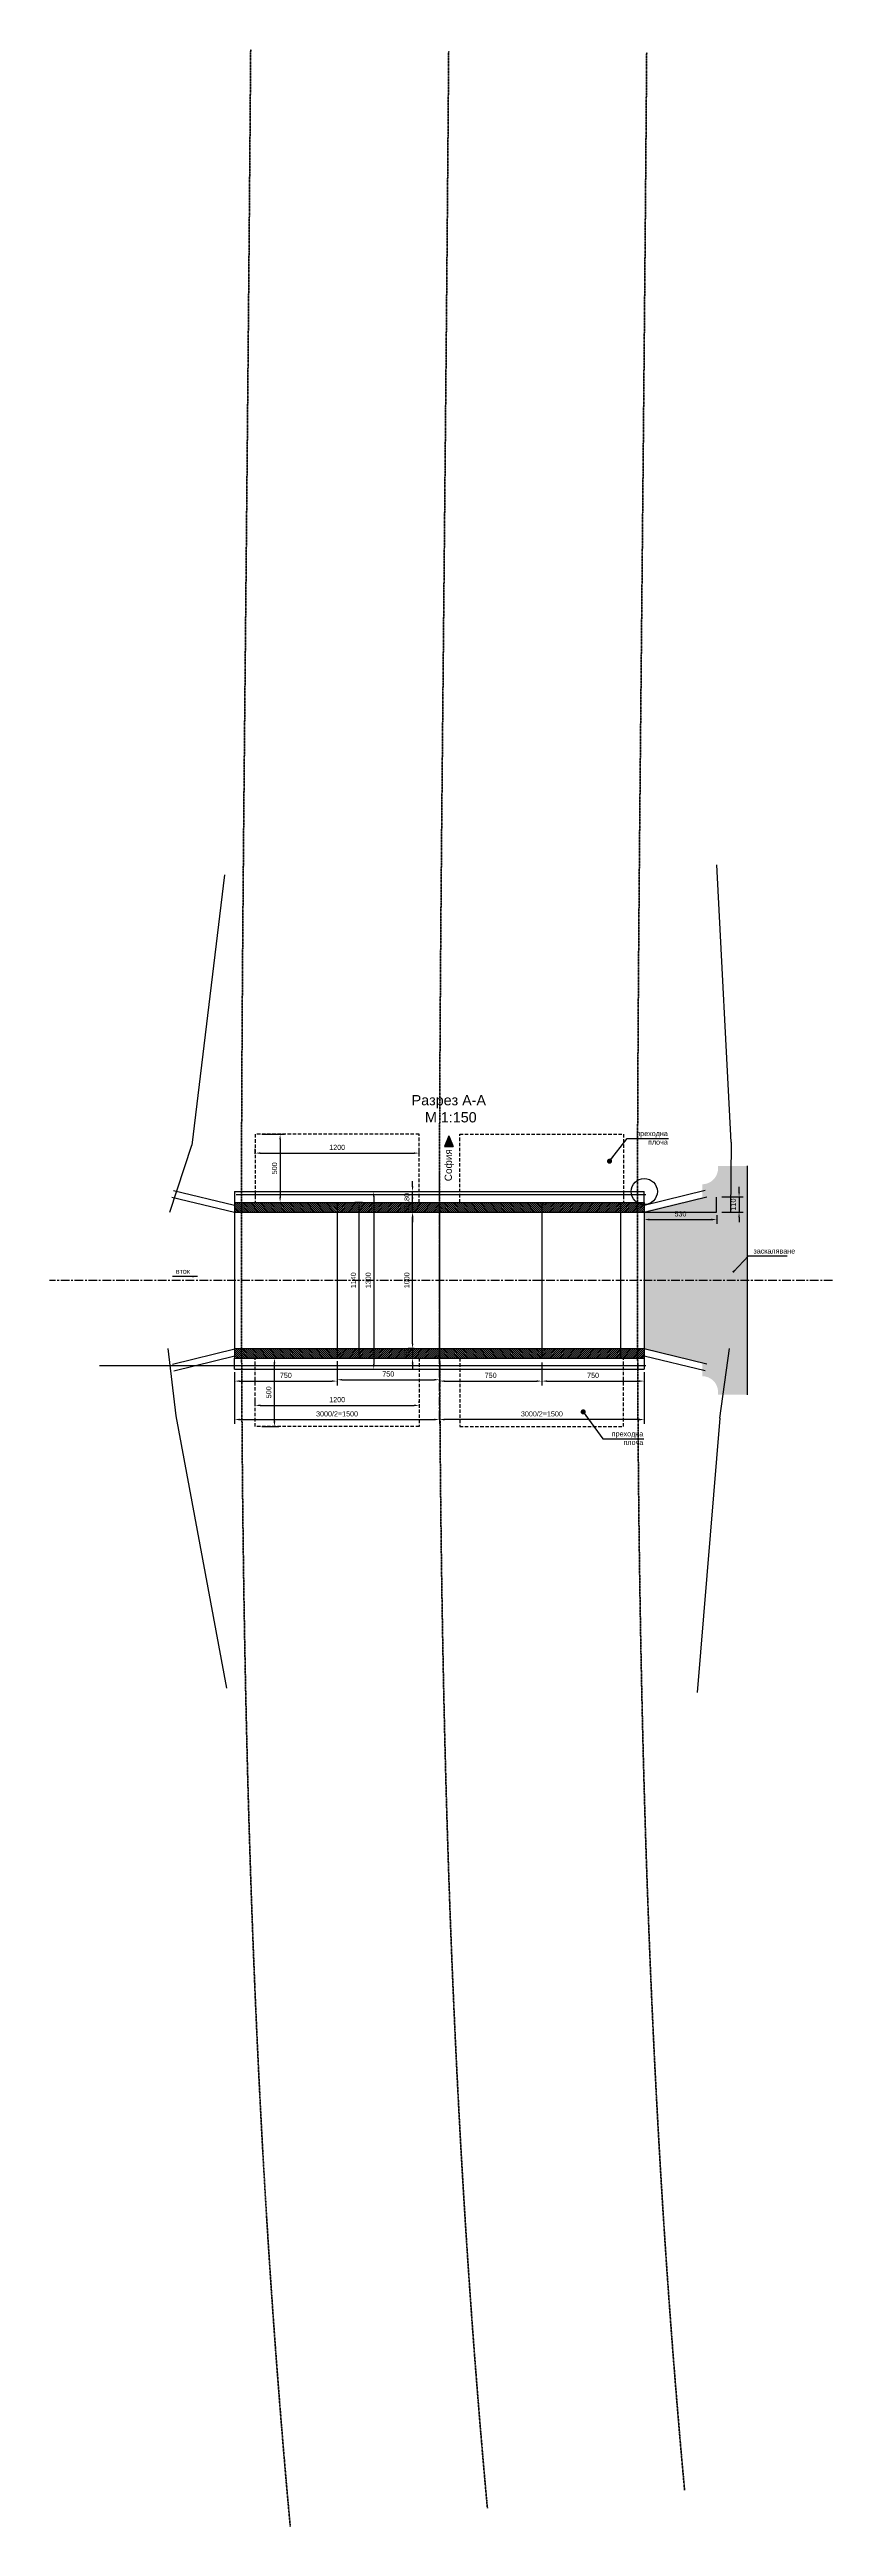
# Model space of a CAD drawing. Header units: centimetres. Extents: x 8495135 to 959133560, y 4530079 to 463453963.
# Drawn here: x 958963246 to 958968980, y 463361838 to 463379971 of the extents above; entities that cross this region are included whole.
import ezdxf
from ezdxf.enums import TextEntityAlignment as Align

# ---------------------------------------------------------------- set-up
doc = ezdxf.new("R2010")
doc.units = ezdxf.units.CM
doc.header["$LTSCALE"] = 0.1
for name, pattern in [('CENTER', [50.8, 31.75, -6.35, 6.35, -6.35]), ('DASHED', [0.75, 0.5, -0.25]), ('LTYPE001', [5, 3, -1, 0, -1])]:
    doc.linetypes.add(name, pattern=pattern)
for name, color, linetype in [('20_AXIS_0_LONG_AXES', 7, 'Continuous'), ('br_dimension', 1, 'Continuous'), ('br_hatch_dark', 8, 'Continuous'), ('br_hatch_tumen', 8, 'Continuous'), ('br_view_yellow', 2, 'Continuous'), ('hatch', 253, 'Continuous'), ('Kustendilska voda', 12, 'Continuous')]:
    doc.layers.add(name, color=color, linetype=linetype)
doc.layers.add('golemi syoryjenia', color=161, linetype='Continuous', lineweight=35)
doc.layers.add('niv', color=253, linetype='Continuous', lineweight=15)
doc.styles.add('1-200 cm', font='arial.ttf', dxfattribs={"height": 50})
doc.styles.add('MM 1 to 150', font='arial.ttf', dxfattribs={"height": 37.5})
doc.styles.add('MM_ARIAL', font='arial.ttf')
doc.dimstyles.new('MM DIM 1 to 150', dxfattribs={"dimscale": 15, "dimtxt": 2.5, "dimasz": 2.5, "dimexe": 2.1, "dimexo": 1.5, "dimgap": 1.5, "dimtad": 1, "dimdec": 0, "dimdsep": 46, "dimtxsty": 'MM_ARIAL', "dimcen": 3, "dimclrd": 1, "dimclre": 1, "dimclrt": 7, "dimaunit": 2, "dimadec": 1, "dimazin": 0, "dimtp": 100, "dimtm": 3, "dimtfac": 1, "dimtdec": 0, "dimtix": 1, "dimtmove": 0, "dimatfit": 3, "dimfxl": 0, "dimtolj": 1, "dimtzin": 0, "dimarcsym": 0})

# ---------------------------------------------------------------- blocks, each defined once
blk = doc.blocks.new('*D244')
at = {"layer": 'br_dimension', "color": 1, "lineweight": -2, "transparency": 16777216}
for p, q in [((958967602, 463370288), (958967602, 463369910)), ((958966102, 463370047), (958966102, 463369910)), ((958967564, 463369942), (958966139, 463369942))]:
    blk.add_line(p, q, dxfattribs=at)
at = {"layer": 'br_dimension', "color": 1, "transparency": 16777216}
for points in [[(958966139, 463369948), (958966139, 463369935), (958966102, 463369942)], [(958967564, 463369948), (958967564, 463369935), (958967602, 463369942)]]:
    blk.add_solid(points, dxfattribs=at)
at = {"layer": 'br_dimension', "color": 7, "transparency": 16777216, "insert": (958966852, 463369983), "char_height": 37.5, "attachment_point": 5, "style": 'MM_ARIAL'}
blk.add_mtext('\\A1;3000/2=1500', dxfattribs=at)
blk = doc.blocks.new('*D245')
at = {"layer": 'br_dimension', "color": 1, "lineweight": -2, "transparency": 16777216}
for p, q in [((958964602, 463370288), (958964602, 463369910)), ((958964639, 463369942), (958966064, 463369942)), ((958966102, 463369964), (958966102, 463369973))]:
    blk.add_line(p, q, dxfattribs=at)
at = {"layer": 'br_dimension', "color": 1, "transparency": 16777216}
for points in [[(958964639, 463369948), (958964639, 463369935), (958964602, 463369942)], [(958966064, 463369948), (958966064, 463369935), (958966102, 463369942)]]:
    blk.add_solid(points, dxfattribs=at)
at = {"layer": 'br_dimension', "color": 7, "transparency": 16777216, "insert": (958965352, 463369983), "char_height": 37.5, "attachment_point": 5, "style": 'MM_ARIAL'}
blk.add_mtext('\\A1;3000/2=1500', dxfattribs=at)
blk = doc.blocks.new('*D257')
at = {"layer": 'br_dimension', "color": 1, "lineweight": -2, "transparency": 16777216}
for p, q in [((958965882, 463370461), (958965873, 463370461)), ((958965905, 463370498), (958965905, 463370536)), ((958965905, 463370461), (958965905, 463370391)), ((958965905, 463370353), (958965905, 463370316)), ((958965924, 463370391), (958965936, 463370391))]:
    blk.add_line(p, q, dxfattribs=at)
at = {"layer": 'br_dimension', "color": 1, "transparency": 16777216}
for points in [[(958965899, 463370498), (958965911, 463370498), (958965905, 463370461)], [(958965899, 463370353), (958965911, 463370353), (958965905, 463370391)]]:
    blk.add_solid(points, dxfattribs=at)
at = {"layer": 'br_dimension', "color": 7, "transparency": 16777216, "insert": (958965863, 463370426), "char_height": 37.5, "attachment_point": 5, "rotation": 90, "style": 'MM_ARIAL'}
blk.add_mtext('\\A1;70', dxfattribs=at)
blk = doc.blocks.new('*D246')
at = {"layer": 'br_dimension', "color": 1, "lineweight": -2, "transparency": 16777216}
for p, q in [((958965882, 463371531), (958965873, 463371531)), ((958965905, 463371568), (958965905, 463371606)), ((958965905, 463371461), (958965905, 463371531)), ((958965882, 463371461), (958965873, 463371461)), ((958965905, 463371423), (958965905, 463371386))]:
    blk.add_line(p, q, dxfattribs=at)
at = {"layer": 'br_dimension', "color": 1, "transparency": 16777216}
for points in [[(958965899, 463371568), (958965911, 463371568), (958965905, 463371531)], [(958965899, 463371423), (958965911, 463371423), (958965905, 463371461)]]:
    blk.add_solid(points, dxfattribs=at)
at = {"layer": 'br_dimension', "color": 7, "transparency": 16777216, "insert": (958965863, 463371496), "char_height": 37.5, "attachment_point": 5, "rotation": 90, "style": 'MM_ARIAL'}
blk.add_mtext('\\A1;70', dxfattribs=at)
blk = doc.blocks.new('*D247')
at = {"layer": 'golemi syoryjenia', "color": 1, "lineweight": -2, "transparency": 16777216}
for p, q in [((958965539, 463371531), (958965482, 463371531)), ((958965513, 463370428), (958965513, 463371493)), ((958965539, 463370391), (958965482, 463370391))]:
    blk.add_line(p, q, dxfattribs=at)
at = {"layer": 'golemi syoryjenia', "color": 1, "transparency": 16777216}
for points in [[(958965507, 463371493), (958965520, 463371493), (958965513, 463371531)], [(958965507, 463370428), (958965520, 463370428), (958965513, 463370391)]]:
    blk.add_solid(points, dxfattribs=at)
at = {"layer": 'golemi syoryjenia', "color": 7, "transparency": 16777216, "insert": (958965472, 463370961), "char_height": 37.5, "attachment_point": 5, "rotation": 90, "style": 'MM_ARIAL'}
blk.add_mtext('\\A1;1140', dxfattribs=at)
blk = doc.blocks.new('*D248')
at = {"layer": 'golemi syoryjenia', "color": 1, "lineweight": -2, "transparency": 16777216}
for p, q in [((958965917, 463371461), (958965873, 463371461)), ((958965905, 463370498), (958965905, 463371423)), ((958965917, 463370461), (958965873, 463370461))]:
    blk.add_line(p, q, dxfattribs=at)
at = {"layer": 'golemi syoryjenia', "color": 1, "transparency": 16777216}
for points in [[(958965899, 463371423), (958965911, 463371423), (958965905, 463371461)], [(958965899, 463370498), (958965911, 463370498), (958965905, 463370461)]]:
    blk.add_solid(points, dxfattribs=at)
at = {"layer": 'golemi syoryjenia', "color": 7, "transparency": 16777216, "insert": (958965863, 463370961), "char_height": 37.5, "attachment_point": 5, "rotation": 90, "style": 'MM_ARIAL'}
blk.add_mtext('\\A1;1000', dxfattribs=at)
blk = doc.blocks.new('*D249')
at = {"layer": 'golemi syoryjenia', "color": 1, "lineweight": -2, "transparency": 16777216}
for p, q in [((958964800, 463372031), (958964967, 463372031)), ((958964935, 463371993), (958964935, 463371568)), ((958964800, 463371531), (958964967, 463371531))]:
    blk.add_line(p, q, dxfattribs=at)
at = {"layer": 'golemi syoryjenia', "color": 1, "transparency": 16777216}
for points in [[(958964929, 463371993), (958964941, 463371993), (958964935, 463372031)], [(958964929, 463371568), (958964941, 463371568), (958964935, 463371531)]]:
    blk.add_solid(points, dxfattribs=at)
at = {"layer": 'golemi syoryjenia', "color": 7, "transparency": 16777216, "insert": (958964894, 463371781), "char_height": 37.5, "attachment_point": 5, "rotation": 90, "style": 'MM_ARIAL'}
blk.add_mtext('\\A1;500', dxfattribs=at)
blk = doc.blocks.new('*D250')
at = {"layer": 'br_dimension', "color": 1, "lineweight": -2, "transparency": 16777216}
for p, q in [((958964753, 463371887), (958964753, 463371924)), ((958964790, 463371892), (958965915, 463371892)), ((958965953, 463371887), (958965953, 463371924))]:
    blk.add_line(p, q, dxfattribs=at)
at = {"layer": 'br_dimension', "color": 1, "transparency": 16777216}
for points in [[(958964790, 463371898), (958964790, 463371886), (958964753, 463371892)], [(958965915, 463371898), (958965915, 463371886), (958965953, 463371892)]]:
    blk.add_solid(points, dxfattribs=at)
at = {"layer": 'br_dimension', "color": 7, "transparency": 16777216, "insert": (958965353, 463371934), "char_height": 37.5, "attachment_point": 5, "style": 'MM_ARIAL'}
blk.add_mtext('\\A1;1200', dxfattribs=at)
blk = doc.blocks.new('*D251')
at = {"layer": 'golemi syoryjenia', "color": 1, "lineweight": -2, "transparency": 16777216}
for p, q in [((958964800, 463370391), (958964925, 463370391)), ((958964894, 463369928), (958964894, 463370353)), ((958964800, 463369891), (958964925, 463369891))]:
    blk.add_line(p, q, dxfattribs=at)
at = {"layer": 'golemi syoryjenia', "color": 1, "transparency": 16777216}
for points in [[(958964887, 463370353), (958964900, 463370353), (958964894, 463370391)], [(958964887, 463369928), (958964900, 463369928), (958964894, 463369891)]]:
    blk.add_solid(points, dxfattribs=at)
at = {"layer": 'golemi syoryjenia', "color": 7, "transparency": 16777216, "insert": (958964852, 463370141), "char_height": 37.5, "attachment_point": 5, "rotation": 90, "style": 'MM_ARIAL'}
blk.add_mtext('\\A1;500', dxfattribs=at)
blk = doc.blocks.new('*D252')
at = {"layer": 'br_dimension', "color": 1, "lineweight": -2, "transparency": 16777216}
for p, q in [((958964753, 463370063), (958964753, 463370077)), ((958964790, 463370045), (958965915, 463370045)), ((958965953, 463370063), (958965953, 463370077))]:
    blk.add_line(p, q, dxfattribs=at)
at = {"layer": 'br_dimension', "color": 1, "transparency": 16777216}
for points in [[(958964790, 463370052), (958964790, 463370039), (958964753, 463370045)], [(958965915, 463370052), (958965915, 463370039), (958965953, 463370045)]]:
    blk.add_solid(points, dxfattribs=at)
at = {"layer": 'br_dimension', "color": 7, "transparency": 16777216, "insert": (958965353, 463370087), "char_height": 37.5, "attachment_point": 5, "style": 'MM_ARIAL'}
blk.add_mtext('\\A1;1200', dxfattribs=at)
blk = doc.blocks.new('*D253')
at = {"layer": 'br_dimension', "color": 1, "lineweight": -2, "transparency": 16777216}
for p, q in [((958964602, 463370288), (958964602, 463370191)), ((958965352, 463370358), (958965352, 463370191)), ((958964639, 463370223), (958965314, 463370223))]:
    blk.add_line(p, q, dxfattribs=at)
at = {"layer": 'br_dimension', "color": 1, "transparency": 16777216}
for points in [[(958964639, 463370229), (958964639, 463370217), (958964602, 463370223)], [(958965314, 463370229), (958965314, 463370217), (958965352, 463370223)]]:
    blk.add_solid(points, dxfattribs=at)
at = {"layer": 'br_dimension', "color": 7, "transparency": 16777216, "insert": (958964977, 463370265), "char_height": 37.5, "attachment_point": 5, "style": 'MM_ARIAL'}
blk.add_mtext('\\A1;750', dxfattribs=at)
blk = doc.blocks.new('*D258')
at = {"layer": 'br_dimension', "color": 1, "lineweight": -2, "transparency": 16777216}
for p, q in [((958965352, 463370368), (958965352, 463370201)), ((958965389, 463370233), (958966064, 463370233)), ((958966102, 463370368), (958966102, 463370201))]:
    blk.add_line(p, q, dxfattribs=at)
at = {"layer": 'br_dimension', "color": 1, "transparency": 16777216}
for points in [[(958965389, 463370239), (958965389, 463370227), (958965352, 463370233)], [(958966064, 463370239), (958966064, 463370227), (958966102, 463370233)]]:
    blk.add_solid(points, dxfattribs=at)
at = {"layer": 'br_dimension', "color": 7, "transparency": 16777216, "insert": (958965727, 463370275), "char_height": 37.5, "attachment_point": 5, "style": 'MM_ARIAL'}
blk.add_mtext('\\A1;750', dxfattribs=at)
blk = doc.blocks.new('*D254')
at = {"layer": 'br_dimension', "color": 1, "lineweight": -2, "transparency": 16777216}
for p, q in [((958966102, 463370278), (958966102, 463370191)), ((958966852, 463370358), (958966852, 463370191)), ((958966139, 463370223), (958966814, 463370223))]:
    blk.add_line(p, q, dxfattribs=at)
at = {"layer": 'br_dimension', "color": 1, "transparency": 16777216}
for points in [[(958966139, 463370229), (958966139, 463370217), (958966102, 463370223)], [(958966814, 463370229), (958966814, 463370217), (958966852, 463370223)]]:
    blk.add_solid(points, dxfattribs=at)
at = {"layer": 'br_dimension', "color": 7, "transparency": 16777216, "insert": (958966477, 463370265), "char_height": 37.5, "attachment_point": 5, "style": 'MM_ARIAL'}
blk.add_mtext('\\A1;750', dxfattribs=at)
blk = doc.blocks.new('*D255')
at = {"layer": 'br_dimension', "color": 1, "lineweight": -2, "transparency": 16777216}
for p, q in [((958966852, 463370358), (958966852, 463370191)), ((958967602, 463370288), (958967602, 463370191)), ((958966889, 463370223), (958967564, 463370223))]:
    blk.add_line(p, q, dxfattribs=at)
at = {"layer": 'br_dimension', "color": 1, "transparency": 16777216}
for points in [[(958966889, 463370229), (958966889, 463370217), (958966852, 463370223)], [(958967564, 463370229), (958967564, 463370217), (958967602, 463370223)]]:
    blk.add_solid(points, dxfattribs=at)
at = {"layer": 'br_dimension', "color": 7, "transparency": 16777216, "insert": (958967227, 463370265), "char_height": 37.5, "attachment_point": 5, "style": 'MM_ARIAL'}
blk.add_mtext('\\A1;750', dxfattribs=at)
blk = doc.blocks.new('*U165')
at = {"ltscale": 0.5}
blk.add_hatch(color=256, dxfattribs=at).paths.add_polyline_path([(0, 10.6), (-26.2, 0), (0, -10.6)])
for q in [(0, 10.6), (0, -10.6)]:
    blk.add_line((-26.2, 0), q, dxfattribs=at)
blk.add_lwpolyline([(0, 10.6), (0, -10.6)], dxfattribs=at)
at = {"ltscale": 0.5, "style": '1-200 cm'}
blk.add_attdef('СОФИЯ', text='', height=17.5, dxfattribs=at).set_placement((45.5, 1.2), align=Align.MIDDLE_CENTER)
blk = doc.blocks.new('*D256')
at = {"layer": 'br_hatch_tumen', "color": 1, "lineweight": -2, "transparency": 16777216}
for p, q in [((958965905, 463371648), (958965905, 463371686)), ((958965905, 463371611), (958965936, 463371611)), ((958965905, 463371531), (958965905, 463371611)), ((958965905, 463371531), (958965936, 463371531)), ((958965905, 463371493), (958965905, 463371456))]:
    blk.add_line(p, q, dxfattribs=at)
at = {"layer": 'br_hatch_tumen', "color": 1, "transparency": 16777216}
for points in [[(958965899, 463371648), (958965911, 463371648), (958965905, 463371611)], [(958965899, 463371493), (958965911, 463371493), (958965905, 463371531)]]:
    blk.add_solid(points, dxfattribs=at)
at = {"layer": 'br_hatch_tumen', "color": 7, "transparency": 16777216, "insert": (958965863, 463371571), "char_height": 37.5, "attachment_point": 5, "rotation": 90, "style": 'MM_ARIAL'}
blk.add_mtext('\\A1;80', dxfattribs=at)
blk = doc.blocks.new('*D259')
at = {"layer": 'br_hatch_tumen', "color": 1, "lineweight": -2, "transparency": 16777216}
for p, q in [((958965526, 463371611), (958965653, 463371611)), ((958965621, 463371573), (958965621, 463370348)), ((958965526, 463370311), (958965653, 463370311))]:
    blk.add_line(p, q, dxfattribs=at)
at = {"layer": 'br_hatch_tumen', "color": 1, "transparency": 16777216}
for points in [[(958965615, 463371573), (958965627, 463371573), (958965621, 463371611)], [(958965615, 463370348), (958965627, 463370348), (958965621, 463370311)]]:
    blk.add_solid(points, dxfattribs=at)
at = {"layer": 'br_hatch_tumen', "color": 7, "transparency": 16777216, "insert": (958965580, 463370961), "char_height": 37.5, "attachment_point": 5, "rotation": 90, "style": 'MM_ARIAL'}
blk.add_mtext('\\A1;1300', dxfattribs=at)
blk = doc.blocks.new('*D261')
at = {"layer": 'br_hatch_tumen', "color": 1, "lineweight": -2, "transparency": 16777216}
for p, q in [((958967602, 463371438), (958967602, 463371374)), ((958967639, 463371406), (958968094, 463371406)), ((958968132, 463371438), (958968132, 463371374))]:
    blk.add_line(p, q, dxfattribs=at)
at = {"layer": 'br_hatch_tumen', "color": 1, "transparency": 16777216}
for points in [[(958967639, 463371412), (958967639, 463371399), (958967602, 463371406)], [(958968094, 463371412), (958968094, 463371399), (958968132, 463371406)]]:
    blk.add_solid(points, dxfattribs=at)
at = {"layer": 'br_hatch_tumen', "color": 7, "transparency": 16777216, "insert": (958967867, 463371447), "char_height": 37.5, "attachment_point": 5, "style": 'MM_ARIAL'}
blk.add_mtext('\\A1;530', dxfattribs=at)
blk = doc.blocks.new('*D262')
at = {"layer": 'br_hatch_tumen', "color": 1, "lineweight": -2, "transparency": 16777216}
for p, q in [((958968169, 463371571), (958968327, 463371571)), ((958968296, 463371608), (958968296, 463371646)), ((958968296, 463371571), (958968296, 463371461)), ((958968169, 463371461), (958968327, 463371461)), ((958968296, 463371423), (958968296, 463371386))]:
    blk.add_line(p, q, dxfattribs=at)
at = {"layer": 'br_hatch_tumen', "color": 1, "transparency": 16777216}
for points in [[(958968290, 463371608), (958968302, 463371608), (958968296, 463371571)], [(958968290, 463371423), (958968302, 463371423), (958968296, 463371461)]]:
    blk.add_solid(points, dxfattribs=at)
at = {"layer": 'br_hatch_tumen', "color": 7, "transparency": 16777216, "insert": (958968254, 463371516), "char_height": 37.5, "attachment_point": 5, "rotation": 90, "style": 'MM_ARIAL'}
blk.add_mtext('\\A1;110', dxfattribs=at)

msp = doc.modelspace()

# ---------------------------------------------------------------- hatches: boundary and pattern name
at = {"layer": 'hatch'}
h = msp.add_hatch(dxfattribs=at)
h.set_pattern_fill('_USER,_I', color=256, scale=10, angle=135, style=2, pattern_type=0)
h.set_pattern_definition([(135, (958964601.796, 463373451.469), (-7.071068, -7.071068), [])])
h.paths.add_polyline_path([(958965351.8, 463371460.62), (958965351.8, 463371530.62), (958964601.8, 463371530.62), (958964601.8, 463371460.62)])
h.paths.add_polyline_path([(958964601.8, 463370460.62), (958964601.8, 463370390.62), (958965351.8, 463370390.62), (958965351.8, 463370460.62)])
h = msp.add_hatch(dxfattribs=at)
h.set_pattern_fill('_USER,_I', color=256, scale=10, angle=45, style=2, pattern_type=0)
h.set_pattern_definition([(45, (958965351.796, 463370380.616), (-7.07107, 7.07107), [])])
h.paths.add_polyline_path([(958965351.8, 463371530.62), (958965351.8, 463371460.62), (958966101.8, 463371460.62), (958966101.8, 463371530.62)])
h.paths.add_polyline_path([(958966101.8, 463370390.62), (958966101.8, 463370460.62), (958965351.8, 463370460.62), (958965351.8, 463370390.62)])
h.paths.add_polyline_path([(958965902.2, 463370387.12), (958965902.2, 463370464.14), (958965824.92, 463370464.14), (958965824.92, 463370387.12)], flags=9)
h = msp.add_hatch(dxfattribs=at)
h.set_pattern_fill('_USER,_I', color=256, scale=10, angle=135, style=2, pattern_type=0)
h.set_pattern_definition([(135, (958966101.796, 463370380.616), (-7.07107, -7.07107), [])])
h.paths.add_polyline_path([(958966101.8, 463371530.62), (958966101.8, 463371460.62), (958966851.8, 463371460.62), (958966851.8, 463371530.62)])
h.paths.add_polyline_path([(958966851.8, 463370390.62), (958966851.8, 463370460.62), (958966101.8, 463370460.62), (958966101.8, 463370390.62)])
h = msp.add_hatch(dxfattribs=at)
h.set_pattern_fill('_USER,_I', color=256, scale=10, angle=45, style=2, pattern_type=0)
h.set_pattern_definition([(45, (958966851.796, 463370380.616), (-7.07107, 7.07107), [])])
h.paths.add_polyline_path([(958967601.8, 463371460.62), (958967601.8, 463371530.62), (958966851.8, 463371530.62), (958966851.8, 463371460.62)])
h.paths.add_polyline_path([(958967601.8, 463370390.62), (958967601.8, 463370460.62), (958966851.8, 463370460.62), (958966851.8, 463370390.62)])
at = {"layer": 'niv'}
h = msp.add_hatch(dxfattribs=at)
h.set_pattern_fill('GRAVEL', color=256, scale=5, style=2)
h.set_pattern_definition([(311.9872125, (967475167.69, 458826249.836), (1016.00000008, -1142.999999929), [17.086072, -1691.524182]), (355.030259, (967475179.1203, 458826237.136), (-1523.999999397, 127.000007235), [29.320236, -2902.7024447]), (47.4895529, (967475208.33, 458826234.596), (-1270.0000005364, -1396.999999512), [20.674076, -2046.7361397]), (272.726311, (967475257.8603, 458826202.846), (-127.000000266, 2539.9999999867), [26.700226, -2643.3218713]), (247.16634582, (967475259.1303, 458826176.176), (635.000000053, 1523.9999999778), [26.181685, -2591.9903873]), (182.726311, (967475248.9703, 458826152.046), (2539.9999999867, 127.000000266), [26.700226, -2643.3218713]), (142.30575953, (967475222.3003, 458826150.776), (1650.9999999268, -1270.000000095), [35.309683, -3495.6557657]), (107.74467163, (967475194.3603, 458826172.366), (-889.000000239, 2793.999999924), [33.335976, -3300.2628301]), (58.57043438, (967475184.2003, 458826204.116), (1016.000000144, 1650.9999999113), [26.79065, -2652.277285]), (4.7636417, (967475198.17, 458826226.976), (-1396.99999998, -127.00000022), [30.585664, -1498.6968475]), (317.6025622, (967475228.6503, 458826229.516), (1523.9999999512, -1397.0000000532), [39.553896, -3915.8386256]), (41.18592517, (967475132.13, 458826201.576), (888.999999947, 762.000000062), [13.500227, -1336.5282912]), (8.5307656, (967475142.2903, 458826210.466), (-1651.0000000445, -253.999999712), [25.684099, -2542.7319499]), (315, (967475167.69, 458826214.28), (2e-14, -127), [17.960467, -161.6446554]), (336.80140949, (967475176.58, 458826229.516), (-635.000000017, 253.999999955), [9.672066, -957.5311184]), (248.1985905, (967475185.47, 458826225.706), (127.000000027, 380.99999999), [13.678281, -670.2376495]), (149.03624347, (967475180.39, 458826213.006), (-381.00000001, 253.999999986), [22.215983, -718.3149076]), (18.4349488, (967475161.34, 458826224.436), (-254, -126.99999999), [16.064357, -385.5449058]), (163.61045967, (967475259.13, 458826225.706), (-1270, 381), [22.5044, -2227.9413336]), (109.65382406, (967475237.54, 458826232.056), (508.0000000465, -1396.9999999835), [18.879947, -1869.1107839]), (246.80140949, (967475161.34, 458826249.836), (253.999999956, 635.000000018), [19.344005, -947.8591794]), (196.38954033, (967475153.72, 458826232.056), (1270.0000000266, 380.999999911), [22.5044, -2227.9413336]), (200.55604522, (967475259.13, 458826146.966), (635, 254), [21.70176, -1063.3867157]), (245.2248594, (967475238.81, 458826139.346), (635.000000756, 1396.999999656), [18.183606, -1800.179669]), (113.19859051, (967475160.07, 458826122.836), (-253.99999996, 635.000000016), [19.344005, -947.8591794]), (162.64597536, (967475152.45, 458826140.616), (1650.999999967, -508.0000001066), [21.289137, -2107.618799]), (110.55604522, (967475222.3, 458826122.836), (254.000000004, -634.999999998), [10.85088, -1074.2375957]), (78.69006753, (967475167.69, 458826122.836), (127, 508), [6.47573, -641.0997482]), (14.03624347, (967475168.96, 458826129.186), (-381, -127), [26.181685, -497.4527295]), (353.99099404, (967475194.3603, 458826135.536), (-1269.9999999933, 127.0000000665), [24.26335, -2402.0682432]), (236.30993247, (967475180.39, 458826201.576), (127.00000002, 253.99999999), [18.316194, -439.588818]), (186.84277341, (967475170.2303, 458826186.336), (-2159.0000000133, -253.999999887), [31.977838, -3165.8004533]), (119.0546041, (967475138.48, 458826182.526), (508.000000014, -888.999999992), [13.075412, -1294.4696159]), (90, (967475132.13, 458826193.96), (127, 127), [7.62, -119.38]), (59.74356284, (967475196.9, 458826139.346), (-507.999999938, -889.0000000355), [17.643348, -1746.6970387]), (131.9872125, (967475205.79, 458826154.586), (-1016.000000084, 1142.9999999255), [34.172144, -1674.43811]), (180, (967475182.93, 458826179.99), (-127, 127), [33.02, -93.98]), (214.6951535, (967475149.91, 458826179.986), (-1270.000000481, -888.999999313), [20.080478, -1987.9658362]), (285.9453959, (967475133.4, 458826168.556), (126.99999999, -508.000000002), [18.491454, -906.082502]), (332.35402464, (967475138.4803, 458826150.776), (2413.0000000887, -1269.9999998315), [30.107255, -2980.6232211]), (4.57392126, (967475165.1503, 458826136.806), (1651, 127), [31.851473, -3153.2923228])])
edge = h.paths.add_edge_path()
edge.add_line((958967601.8, 463371466.6), (958967601.8, 463370960.62))
edge.add_line((958967601.8, 463370960.62), (958968356.19, 463370960.62))
edge.add_line((958968356.19, 463370960.62), (958968356.19, 463371798.47))
edge.add_line((958968356.19, 463371798.47), (958968140.51, 463371798.47))
edge.add_arc((958968025.78, 463371780.23), 116.17, -89.498625, 9.037186, ccw=False)
edge.add_line((958968026.8, 463371664.06), (958968026.8, 463371568.4))
edge.add_line((958968026.8, 463371568.4), (958967601.8, 463371466.6))
edge = h.paths.add_edge_path()
edge.add_line((958967601.8, 463370960.62), (958967601.8, 463370454.63))
edge.add_line((958967601.8, 463370454.63), (958968026.8, 463370352.83))
edge.add_line((958968026.8, 463370352.83), (958968026.8, 463370258.88))
edge.add_arc((958968026.8, 463370143.46), 115.42, 0, 90, ccw=False)
edge.add_line((958968142.22, 463370143.46), (958968140.51, 463370122.76))
edge.add_line((958968140.51, 463370122.76), (958968356.19, 463370122.76))
edge.add_line((958968356.19, 463370122.76), (958968356.19, 463370960.62))
edge.add_line((958968356.19, 463370960.62), (958967601.8, 463370960.62))

# ---------------------------------------------------------------- linework, layer by layer
at = {"layer": '20_AXIS_0_LONG_AXES', "color": 1, "linetype": 'LTYPE001', "lineweight": 40, "ltscale": 2, "flags": 128}
for points in [[(958964719.45, 463379971.28), (958964719.16, 463379932.42), (958964718.39, 463379832.37), (958964717.62, 463379732.32), (958964716.84, 463379632.27), (958964716.05, 463379532.21), (958964715.25, 463379432.15), (958964714.45, 463379332.08), (958964713.63, 463379232.01), (958964712.81, 463379131.94), (958964711.98, 463379031.87), (958964711.15, 463378931.8), (958964710.31, 463378831.72), (958964709.46, 463378731.64), (958964708.6, 463378631.55), (958964707.74, 463378531.47), (958964706.87, 463378431.38), (958964706, 463378331.29), (958964705.12, 463378231.19), (958964704.24, 463378131.09), (958964703.34, 463378030.99), (958964702.45, 463377930.89), (958964701.55, 463377830.78), (958964700.64, 463377730.68), (958964699.73, 463377630.56), (958964698.82, 463377530.45), (958964697.9, 463377430.33), (958964696.98, 463377330.21), (958964696.05, 463377230.09), (958964695.12, 463377129.96), (958964694.19, 463377029.83), (958964693.26, 463376929.7), (958964692.32, 463376829.57), (958964691.38, 463376729.43), (958964690.43, 463376629.29), (958964689.48, 463376529.15), (958964688.54, 463376429), (958964687.58, 463376328.86), (958964686.63, 463376228.7), (958964685.68, 463376128.55), (958964684.72, 463376028.39), (958964683.76, 463375928.23), (958964682.81, 463375828.07), (958964681.85, 463375727.91), (958964680.89, 463375627.74), (958964679.93, 463375527.57), (958964678.97, 463375427.39), (958964677.81, 463375306.25), (958964676.84, 463375205.53), (958964675.88, 463375104.79), (958964674.92, 463375004.04), (958964673.96, 463374903.27), (958964673, 463374802.48), (958964672.06, 463374701.68), (958964671.12, 463374600.86), (958964670.18, 463374500.02), (958964669.26, 463374399.17), (958964668.34, 463374298.29), (958964667.44, 463374197.41), (958964666.55, 463374096.5), (958964665.68, 463373995.58), (958964664.82, 463373894.64), (958964663.97, 463373793.68), (958964663.15, 463373692.71), (958964662.34, 463373591.72), (958964661.55, 463373490.71), (958964660.79, 463373389.69), (958964660.04, 463373288.64), (958964659.32, 463373187.58), (958964658.62, 463373086.51), (958964657.95, 463372985.42), (958964657.31, 463372884.31), (958964656.69, 463372783.18), (958964656.11, 463372682.03), (958964655.55, 463372580.87), (958964655.03, 463372479.69), (958964654.54, 463372378.5), (958964654.08, 463372277.29), (958964653.66, 463372176.06), (958964653.28, 463372074.81), (958964652.93, 463371973.55), (958964652.62, 463371872.27), (958964652.35, 463371770.97), (958964652.13, 463371669.65), (958964651.94, 463371568.32), (958964651.8, 463371466.97), (958964651.71, 463371365.61), (958964651.66, 463371264.22), (958964651.65, 463371162.82), (958964651.7, 463371061.41), (958964651.8, 463370959.98), (958964651.94, 463370858.52), (958964652.14, 463370757.06), (958964652.39, 463370655.57), (958964652.7, 463370554.07), (958964653.06, 463370452.56), (958964653.48, 463370351.02), (958964653.96, 463370249.47), (958964654.49, 463370147.91), (958964655.09, 463370046.32), (958964655.75, 463369944.72), (958964656.47, 463369843.1), (958964657.26, 463369741.47), (958964658.11, 463369639.82), (958964659.02, 463369538.16), (958964660.01, 463369436.47), (958964661.06, 463369334.78), (958964662.19, 463369233.06), (958964663.38, 463369131.33), (958964664.65, 463369029.58), (958964665.99, 463368927.82), (958964667.41, 463368826.04), (958964668.9, 463368724.25), (958964670.47, 463368622.44), (958964672.12, 463368520.61), (958964673.85, 463368418.77), (958964675.66, 463368316.92), (958964677.55, 463368215.04), (958964679.52, 463368113.16), (958964681.58, 463368011.25), (958964683.73, 463367909.34), (958964685.96, 463367807.4), (958964688.28, 463367705.45), (958964690.69, 463367603.49), (958964693.2, 463367501.51), (958964695.79, 463367399.52), (958964698.48, 463367297.52), (958964701.26, 463367195.5), (958964704.13, 463367093.46), (958964707.11, 463366991.41), (958964710.18, 463366889.35), (958964713.35, 463366787.27), (958964716.62, 463366685.18), (958964720.02, 463366582.35), (958964723.49, 463366480.22), (958964727.07, 463366378.08), (958964730.76, 463366275.93), (958964734.55, 463366173.76), (958964738.45, 463366071.58), (958964742.46, 463365969.39), (958964746.58, 463365867.19), (958964750.82, 463365764.97), (958964755.16, 463365662.74), (958964759.62, 463365560.5), (958964764.19, 463365458.25), (958964768.88, 463365355.99), (958964773.69, 463365253.71), (958964778.62, 463365151.42), (958964783.66, 463365049.13), (958964788.83, 463364946.82), (958964794.12, 463364844.5), (958964799.53, 463364742.17), (958964805.07, 463364639.83), (958964810.74, 463364537.48), (958964816.53, 463364435.12), (958964822.45, 463364332.75), (958964828.5, 463364230.37), (958964834.68, 463364127.98), (958964841, 463364025.59), (958964847.45, 463363923.18), (958964854.03, 463363820.77), (958964860.75, 463363718.34), (958964867.61, 463363615.92), (958964874.6, 463363513.48), (958964881.73, 463363411.03), (958964889.01, 463363308.58), (958964896.43, 463363206.12), (958964903.91, 463363104.67, 0.00432304), (958965009.28, 463361837.95, 0.00432304)], [(958966169.41, 463379960.33), (958966169.12, 463379921.48), (958966168.35, 463379821.3), (958966167.58, 463379721.12), (958966166.8, 463379620.94), (958966166.01, 463379520.76), (958966165.21, 463379420.58), (958966164.4, 463379320.41), (958966163.59, 463379220.23), (958966162.76, 463379120.05), (958966161.93, 463379019.87), (958966161.1, 463378919.7), (958966160.26, 463378819.52), (958966159.41, 463378719.34), (958966158.55, 463378619.16), (958966157.69, 463378518.98), (958966156.82, 463378418.81), (958966155.94, 463378318.63), (958966155.06, 463378218.45), (958966154.18, 463378118.27), (958966153.29, 463378018.1), (958966152.39, 463377917.92), (958966151.49, 463377817.74), (958966150.58, 463377717.57), (958966149.67, 463377617.39), (958966148.76, 463377517.21), (958966147.84, 463377417.03), (958966146.92, 463377316.86), (958966145.99, 463377216.68), (958966145.06, 463377116.5), (958966144.13, 463377016.33), (958966143.19, 463376916.15), (958966142.25, 463376815.97), (958966141.31, 463376715.8), (958966140.37, 463376615.62), (958966139.42, 463376515.44), (958966138.47, 463376415.27), (958966137.52, 463376315.09), (958966136.57, 463376214.91), (958966135.61, 463376114.74), (958966134.66, 463376014.56), (958966133.7, 463375914.38), (958966132.74, 463375814.21), (958966131.78, 463375714.03), (958966130.82, 463375613.85), (958966129.86, 463375513.68), (958966128.9, 463375413.5), (958966127.74, 463375292.35), (958966126.78, 463375191.63), (958966125.81, 463375090.91), (958966124.85, 463374990.19), (958966123.89, 463374889.48), (958966122.94, 463374788.76), (958966121.99, 463374688.04), (958966121.05, 463374587.32), (958966120.12, 463374486.6), (958966119.2, 463374385.88), (958966118.28, 463374285.16), (958966117.38, 463374184.44), (958966116.5, 463374083.72), (958966115.62, 463373983), (958966114.76, 463373882.28), (958966113.92, 463373781.56), (958966113.1, 463373680.84), (958966112.29, 463373580.12), (958966111.51, 463373479.4), (958966110.74, 463373378.68), (958966110, 463373277.96), (958966109.28, 463373177.24), (958966108.59, 463373076.52), (958966107.92, 463372975.8), (958966107.28, 463372875.08), (958966106.67, 463372774.36), (958966106.08, 463372673.63), (958966105.53, 463372572.91), (958966105.01, 463372472.19), (958966104.52, 463372371.47), (958966104.07, 463372270.75), (958966103.65, 463372170.02), (958966103.27, 463372069.3), (958966102.92, 463371968.58), (958966102.61, 463371867.86), (958966102.35, 463371767.13), (958966102.12, 463371666.41), (958966101.94, 463371565.69), (958966101.8, 463371464.96), (958966101.71, 463371364.24), (958966101.66, 463371263.52), (958966101.65, 463371162.79), (958966101.7, 463371062.07), (958966101.8, 463370961.35), (958966101.94, 463370860.62), (958966102.14, 463370759.9), (958966102.39, 463370659.18), (958966102.69, 463370558.45), (958966103.05, 463370457.73), (958966103.47, 463370357.01), (958966103.94, 463370256.29), (958966104.47, 463370155.56), (958966105.07, 463370054.84), (958966105.72, 463369954.12), (958966106.43, 463369853.4), (958966107.21, 463369752.68), (958966108.06, 463369651.96), (958966108.96, 463369551.24), (958966109.94, 463369450.52), (958966110.98, 463369349.8), (958966112.1, 463369249.09), (958966113.28, 463369148.37), (958966114.54, 463369047.65), (958966115.87, 463368946.94), (958966117.27, 463368846.23), (958966118.74, 463368745.51), (958966120.3, 463368644.8), (958966121.93, 463368544.09), (958966123.64, 463368443.38), (958966125.43, 463368342.68), (958966127.3, 463368241.97), (958966129.25, 463368141.27), (958966131.29, 463368040.56), (958966133.41, 463367939.86), (958966135.61, 463367839.16), (958966137.91, 463367738.47), (958966140.29, 463367637.77), (958966142.76, 463367537.08), (958966145.32, 463367436.39), (958966147.97, 463367335.7), (958966150.72, 463367235.01), (958966153.56, 463367134.33), (958966156.49, 463367033.65), (958966159.52, 463366932.97), (958966162.65, 463366832.3), (958966165.88, 463366731.62), (958966169.2, 463366630.96), (958966172.63, 463366530.29), (958966176.16, 463366429.63), (958966179.79, 463366328.97), (958966183.53, 463366228.32), (958966187.37, 463366127.67), (958966191.32, 463366027.02), (958966195.38, 463365926.38), (958966199.54, 463365825.74), (958966203.82, 463365725.11), (958966208.21, 463365624.48), (958966212.71, 463365523.86), (958966217.32, 463365423.24), (958966222.05, 463365322.63), (958966226.9, 463365222.02), (958966231.86, 463365121.42), (958966236.94, 463365020.83), (958966242.14, 463364920.24), (958966247.46, 463364819.65), (958966252.91, 463364719.08), (958966258.47, 463364618.51), (958966264.16, 463364517.95), (958966269.98, 463364417.39), (958966275.92, 463364316.84), (958966281.99, 463364216.3), (958966288.19, 463364115.77), (958966294.52, 463364015.25), (958966300.98, 463363914.73), (958966307.58, 463363814.22), (958966314.3, 463363713.72), (958966321.16, 463363613.23), (958966328.16, 463363512.75), (958966335.3, 463363412.28), (958966342.57, 463363311.82), (958966349.98, 463363211.37, 0.00432304), (958966453.2, 463361970.65)], [(958967619.37, 463379949.38), (958967619.08, 463379910.53), (958967618.31, 463379810.22), (958967617.54, 463379709.92), (958967616.75, 463379609.62), (958967615.96, 463379509.32), (958967615.16, 463379409.02), (958967614.35, 463379308.73), (958967613.54, 463379208.44), (958967612.72, 463379108.16), (958967611.89, 463379007.87), (958967611.05, 463378907.59), (958967610.2, 463378807.32), (958967609.35, 463378707.04), (958967608.5, 463378606.77), (958967607.63, 463378506.5), (958967606.76, 463378406.24), (958967605.89, 463378305.97), (958967605.01, 463378205.71), (958967604.12, 463378105.46), (958967603.23, 463378005.2), (958967602.33, 463377904.95), (958967601.43, 463377804.7), (958967600.53, 463377704.46), (958967599.61, 463377604.21), (958967598.7, 463377503.97), (958967597.78, 463377403.74), (958967596.86, 463377303.5), (958967595.93, 463377203.27), (958967595, 463377103.04), (958967594.07, 463377002.82), (958967593.13, 463376902.6), (958967592.19, 463376802.38), (958967591.25, 463376702.16), (958967590.3, 463376601.95), (958967589.35, 463376501.74), (958967588.4, 463376401.53), (958967587.45, 463376301.32), (958967586.5, 463376201.12), (958967585.55, 463376100.92), (958967584.59, 463376000.72), (958967583.63, 463375900.53), (958967582.67, 463375800.34), (958967581.72, 463375700.15), (958967580.76, 463375599.97), (958967579.8, 463375499.78), (958967578.84, 463375399.6), (958967577.67, 463375278.46), (958967576.71, 463375177.74), (958967575.75, 463375077.04), (958967574.78, 463374976.35), (958967573.83, 463374875.68), (958967572.87, 463374775.03), (958967571.93, 463374674.4), (958967570.99, 463374573.78), (958967570.06, 463374473.18), (958967569.14, 463374372.6), (958967568.23, 463374272.03), (958967567.33, 463374171.48), (958967566.44, 463374070.95), (958967565.57, 463373970.43), (958967564.71, 463373869.93), (958967563.87, 463373769.45), (958967563.05, 463373668.98), (958967562.25, 463373568.53), (958967561.46, 463373468.1), (958967560.7, 463373367.68), (958967559.96, 463373267.28), (958967559.25, 463373166.9), (958967558.56, 463373066.53), (958967557.89, 463372966.18), (958967557.25, 463372865.85), (958967556.64, 463372765.53), (958967556.06, 463372665.24), (958967555.51, 463372564.95), (958967554.99, 463372464.69), (958967554.51, 463372364.44), (958967554.05, 463372264.21), (958967553.64, 463372163.99), (958967553.26, 463372063.79), (958967552.91, 463371963.61), (958967552.61, 463371863.45), (958967552.34, 463371763.3), (958967552.12, 463371663.17), (958967551.94, 463371563.05), (958967551.8, 463371462.95), (958967551.7, 463371362.87), (958967551.66, 463371262.81), (958967551.65, 463371162.76), (958967551.7, 463371062.73), (958967551.79, 463370962.72), (958967551.94, 463370862.72), (958967552.14, 463370762.74), (958967552.38, 463370662.78), (958967552.69, 463370562.83), (958967553.04, 463370462.91), (958967553.46, 463370362.99), (958967553.93, 463370263.1), (958967554.45, 463370163.22), (958967555.04, 463370063.36), (958967555.69, 463369963.52), (958967556.4, 463369863.7), (958967557.17, 463369763.89), (958967558, 463369664.1), (958967558.91, 463369564.33), (958967559.87, 463369464.57), (958967560.91, 463369364.83), (958967562.01, 463369265.11), (958967563.18, 463369165.41), (958967564.42, 463369065.73), (958967565.74, 463368966.06), (958967567.13, 463368866.41), (958967568.59, 463368766.78), (958967570.13, 463368667.17), (958967571.74, 463368567.57), (958967573.43, 463368468), (958967575.2, 463368368.44), (958967577.05, 463368268.9), (958967578.98, 463368169.38), (958967580.99, 463368069.88), (958967583.09, 463367970.39), (958967585.27, 463367870.93), (958967587.53, 463367771.48), (958967589.88, 463367672.05), (958967592.32, 463367572.64), (958967594.85, 463367473.25), (958967597.47, 463367373.88), (958967600.18, 463367274.53), (958967602.98, 463367175.2), (958967605.88, 463367075.89), (958967608.86, 463366976.6), (958967611.95, 463366877.32), (958967615.13, 463366778.07), (958967618.39, 463366679.5), (958967621.76, 463366580.36), (958967625.24, 463366481.18), (958967628.82, 463366382.01), (958967632.5, 463366282.87), (958967636.28, 463366183.75), (958967640.17, 463366084.65), (958967644.17, 463365985.57), (958967648.27, 463365886.51), (958967652.48, 463365787.48), (958967656.79, 463365688.46), (958967661.22, 463365589.47), (958967665.76, 463365490.5), (958967670.41, 463365391.55), (958967675.18, 463365292.62), (958967680.06, 463365193.72), (958967685.05, 463365094.83), (958967690.16, 463364995.98), (958967695.39, 463364897.14), (958967700.74, 463364798.33), (958967706.21, 463364699.54), (958967711.8, 463364600.77), (958967717.51, 463364502.03), (958967723.34, 463364403.32), (958967729.3, 463364304.62), (958967735.39, 463364205.96), (958967741.6, 463364107.31), (958967747.94, 463364008.69), (958967754.4, 463363910.1), (958967761, 463363811.53), (958967767.73, 463363712.99), (958967774.59, 463363614.48), (958967781.58, 463363515.99), (958967788.71, 463363417.52), (958967796.05, 463363318.08, 0.00432304), (958967897.11, 463362103.35, 0.00432304)]]:
    msp.add_lwpolyline(points, format="xyb", dxfattribs=at)
at = {"layer": 'br_dimension', "linetype": 'CENTER', "ltscale": 20}
for p, q in [((958966101.8, 463369943.74), (958966101.8, 463371771.61)), ((958968980.03, 463370960.62), (958963246.37, 463370960.62))]:
    msp.add_line(p, q, dxfattribs=at)
at = {"layer": 'br_dimension'}
for p, q in [((958964601.8, 463371610.62), (958967601.8, 463371610.62)), ((958964601.8, 463371610.62), (958964601.8, 463371530.62)), ((958967601.8, 463371530.62), (958967601.8, 463371610.62)), ((958964601.8, 463370310.62), (958964601.8, 463370390.62)), ((958964601.8, 463370310.62), (958967601.8, 463370310.62)), ((958967601.8, 463370390.62), (958967601.8, 463370310.62))]:
    msp.add_line(p, q, dxfattribs=at)
at = {"layer": 'br_hatch_dark'}
msp.add_line((958968356.19, 463371798.47), (958968356.19, 463370122.76), dxfattribs=at)
at = {"layer": 'br_hatch_tumen'}
for p, q in [((958964528.55, 463373929.19), (958964288.57, 463371950.57)), ((958968238.21, 463371972.34), (958968132.34, 463374001.51)), ((958964126.2, 463371460.62, -50817.04), (958964288.57, 463371950.57)), ((958968238.21, 463371972.34), (958968234.2, 463371460.62)), ((958964601.82, 463371456.91), (958964142.88, 463371567.89)), ((958964601.69, 463371508.38), (958964154.63, 463371616.49)), ((958967612.57, 463371585.62, 739.4), (958964613.2, 463371585.62, -43615.3)), ((958967601.8, 463371512.09), (958968048.59, 463371621.3)), ((958967601.8, 463371460.62), (958968060.46, 463371572.73)), ((958968131.8, 463371460.62), (958968131.8, 463371570.62)), ((958967601.8, 463371460.62), (958968131.8, 463371460.62)), ((958964172.86, 463369969.23), (958964114.2, 463370460.62)), ((958964604.29, 463370456.91), (958964145.91, 463370343.66)), ((958967601.8, 463370460.62), (958968060.46, 463370348.5)), ((958967601.8, 463370409.14), (958968048.59, 463370299.93)), ((958968155.03, 463369951.54), (958968226.2, 463370460.62)), ((958967613.2, 463370335.62), (958963613.2, 463370335.62)), ((958964604.42, 463370405.44), (958964157.9, 463370295.12)), ((958964543.92, 463367975.89), (958964172.86, 463369969.23)), ((958968155.03, 463369951.54), (958967988.75, 463367942.12))]:
    msp.add_line(p, q, dxfattribs=at)
msp.add_circle((958967601.8, 463371610.62), 95.71, dxfattribs=at)
at = {"layer": 'br_view_yellow'}
for p, q in [((958964601.8, 463371530.62), (958964601.8, 463370390.62)), ((958964601.8, 463371530.62), (958967601.8, 463371530.62)), ((958965351.8, 463371530.62), (958965351.8, 463370390.62)), ((958966101.8, 463371530.62), (958966101.8, 463370390.62)), ((958966851.8, 463371530.62), (958966851.8, 463370390.62)), ((958967426.8, 463371530.62), (958967426.8, 463370390.62)), ((958967601.8, 463371530.62), (958967601.8, 463370390.62)), ((958964601.8, 463371460.62), (958967601.8, 463371460.62)), ((958964601.8, 463370460.62), (958967601.8, 463370460.62)), ((958964601.8, 463370390.62), (958967601.8, 463370390.62))]:
    msp.add_line(p, q, dxfattribs=at)
at = {"layer": 'Kustendilska voda', "color": 1, "linetype": 'DASHED', "ltscale": 500}
for p, q in [((958965952.77, 463372030.62), (958964752.77, 463372030.62)), ((958964752.77, 463372030.62), (958964752.77, 463371530.62)), ((958965952.77, 463371530.62), (958965952.77, 463372030.62)), ((958966250.83, 463371530.62), (958966250.83, 463372030.62)), ((958966250.83, 463372030.62), (958967450.83, 463372030.62)), ((958967450.83, 463372030.62), (958967450.83, 463371530.62)), ((958964752.77, 463369890.62), (958964752.77, 463370390.62)), ((958965952.77, 463370390.62), (958965952.77, 463369890.62)), ((958966250.83, 463370390.62), (958966250.83, 463369890.62)), ((958967450.83, 463369890.62), (958967450.83, 463370390.62)), ((958965952.77, 463369890.62), (958964752.77, 463369890.62)), ((958966250.83, 463369890.62), (958967450.83, 463369890.62))]:
    msp.add_line(p, q, dxfattribs=at)

# ---------------------------------------------------------------- block references
at = {"layer": 'br_hatch_tumen', "ltscale": 0.5}
ref = msp.add_blockref('*U165', (958966169.96, 463371940.31), dxfattribs=dict(at, xscale=-3, yscale=3, zscale=3, rotation=90))
ref.add_attrib('СОФИЯ', 'София', dxfattribs={"layer": '0', "ltscale": 0.5, "height": 52.5, "rotation": 90, "style": '1-200 cm'}).set_placement((958966166.5, 463371803.66), align=Align.MIDDLE_CENTER)

# ---------------------------------------------------------------- texts
at = {"layer": 'br_view_yellow', "style": 'MM 1 to 150'}
for s, insert, char_height, width, attachment_point in [('Разрез A-A\\P M 1:150', (958966170.5, 463372317.01), 75, 2721.2824, 2), ('преходна плоча', (958967774.06, 463372054.22), 37.5, 276.5689, 3), ('заскаляване ', (958968401.61, 463371194.37), 37.5, 513.6937, 1), ('вток', (958964274.66, 463371045.97), 37.5, 359.3452, 3), ('преходна плоча', (958967594.18, 463369855.83), 37.5, 276.5689, 3)]:
    msp.add_mtext(s, dxfattribs=dict(at, insert=insert, char_height=char_height, width=width, attachment_point=attachment_point))

# ---------------------------------------------------------------- dimensions: what is measured, and where the dimension line sits
at = {"layer": 'br_dimension'}
for base, p1, p2, picture, middle in [((958965952.77, 463371892.02), (958964752.77, 463371864), (958965952.77, 463371864), '*D250', (958965352.77, 463371933.67)), ((958965351.8, 463370222.89), (958964601.8, 463370310.62), (958965351.8, 463370380.62), '*D253', (958964976.8, 463370264.53)), ((958966101.8, 463370232.89), (958965351.8, 463370390.62), (958966101.8, 463370390.62), '*D258', (958965726.8, 463370274.53)), ((958966851.8, 463370222.89), (958966101.8, 463370300.62), (958966851.8, 463370380.62), '*D254', (958966476.8, 463370264.53)), ((958967601.8, 463370222.89), (958966851.8, 463370380.62), (958967601.8, 463370310.62), '*D255', (958967226.8, 463370264.53)), ((958965952.77, 463370045.38), (958964752.77, 463370040.48), (958965952.77, 463370040.48), '*D252', (958965352.77, 463370087.03))]:
    dim = msp.add_linear_dim(base=base, p1=p1, p2=p2, dimstyle='MM DIM 1 to 150', dxfattribs=at)
    dim.commit()
    dim.dimension.update_dxf_attribs({"geometry": picture, "text_midpoint": middle})
for base, p1, p2, picture, middle in [((958965904.94, 463371530.62), (958965904.94, 463371460.62), (958965904.94, 463371530.62), '*D246', (958965863.29, 463371495.62)), ((958965904.94, 463370390.62), (958965904.94, 463370460.62), (958965901.6, 463370390.62), '*D257', (958965863.29, 463370425.62))]:
    dim = msp.add_linear_dim(base=base, p1=p1, p2=p2, angle=90, dimstyle='MM DIM 1 to 150', override={"dimtmove": 1}, dxfattribs=at)
    dim.commit()
    dim.dimension.update_dxf_attribs({"geometry": picture, "text_midpoint": middle})
dim = msp.add_linear_dim(base=(958966101.8, 463369941.52), p1=(958964601.8, 463370310.62), p2=(958966101.8, 463369941.52), text='3000/2=<>', dimstyle='MM DIM 1 to 150', dxfattribs=at)
dim.commit()
dim.dimension.update_dxf_attribs({"geometry": '*D245', "text_midpoint": (958965351.8, 463369983.42)})
at = {"layer": 'br_dimension', "color": 1}
dim = msp.add_linear_dim(base=(958966101.8, 463369941.52), p1=(958967601.8, 463370310.62), p2=(958966101.8, 463370069.02), text='3000/2=<>', dimstyle='MM DIM 1 to 150', dxfattribs=at)
dim.commit()
dim.dimension.update_dxf_attribs({"geometry": '*D244', "text_midpoint": (958966851.8, 463369983.42)})
at = {"layer": 'br_hatch_tumen'}
for base, p1, p2, picture, middle in [((958965904.94, 463371610.62), (958965882.44, 463371530.62), (958965882.44, 463371610.62), '*D256', (958965863.29, 463371570.62)), ((958965621.23, 463370310.62), (958965503.41, 463371610.62), (958965503.41, 463370310.62), '*D259', (958965579.57, 463370960.62)), ((958968295.87, 463371460.62), (958968146.36, 463371570.62), (958968146.36, 463371460.62), '*D262', (958968254.23, 463371515.62))]:
    dim = msp.add_linear_dim(base=base, p1=p1, p2=p2, angle=90, dimstyle='MM DIM 1 to 150', dxfattribs=at)
    dim.commit()
    dim.dimension.update_dxf_attribs({"geometry": picture, "text_midpoint": middle})
dim = msp.add_linear_dim(base=(958968131.8, 463371405.72), p1=(958967601.8, 463371460.62), p2=(958968131.8, 463371460.62), dimstyle='MM DIM 1 to 150', dxfattribs=at)
dim.commit()
dim.dimension.update_dxf_attribs({"geometry": '*D261', "text_midpoint": (958967866.8, 463371447.38)})
at = {"layer": 'golemi syoryjenia'}
for base, p1, p2, picture, middle in [((958964935.2, 463371530.62), (958964777.77, 463372030.62), (958964777.77, 463371530.62), '*D249', (958964893.55, 463371780.62)), ((958965513.36, 463371530.62), (958965561.2, 463370390.62), (958965561.2, 463371530.62), '*D247', (958965471.72, 463370960.62)), ((958965904.94, 463371460.62), (958965939.79, 463370460.62), (958965939.79, 463371460.62), '*D248', (958965863.29, 463370960.62))]:
    dim = msp.add_linear_dim(base=base, p1=p1, p2=p2, angle=90, dimstyle='MM DIM 1 to 150', dxfattribs=at)
    dim.commit()
    dim.dimension.update_dxf_attribs({"geometry": picture, "text_midpoint": middle})
dim = msp.add_linear_dim(base=(958964893.55, 463370390.62), p1=(958964777.77, 463369890.62), p2=(958964777.77, 463370390.62), angle=270, dimstyle='MM DIM 1 to 150', dxfattribs=at)
dim.commit()
dim.dimension.update_dxf_attribs({"geometry": '*D251', "text_midpoint": (958964893.55, 463370140.62), "dimtype": 160})

# ---------------------------------------------------------------- leaders
at = {"layer": 'br_dimension'}
for points, override in [([(958967347.31, 463371832.92), (958967477.28, 463371999.53), (958967778.66, 463371999.53)], {"dimgap": 1.5, "dimtad": 0, "dimldrblk": 'Dot'}), ([(958968254.98, 463371023.97), (958968364.23, 463371139.25), (958968649.44, 463371139.25)], {"dimasz": 1, "dimgap": 1.5, "dimtad": 0, "dimldrblk": 'Dot'}), ([(958967154.51, 463369997.82), (958967297.41, 463369801.13), (958967598.78, 463369801.13)], {"dimgap": 1.5, "dimtad": 0, "dimldrblk": 'Dot'})]:
    msp.add_leader(points, dimstyle='MM DIM 1 to 150', override=override, dxfattribs=at)
at = {"layer": 'br_dimension', "color": 1}
msp.add_leader([(958964330.76, 463370988.65), (958964146.56, 463370988.65)], dimstyle='MM DIM 1 to 150', dxfattribs=at)

doc.saveas('drawing.dxf')
